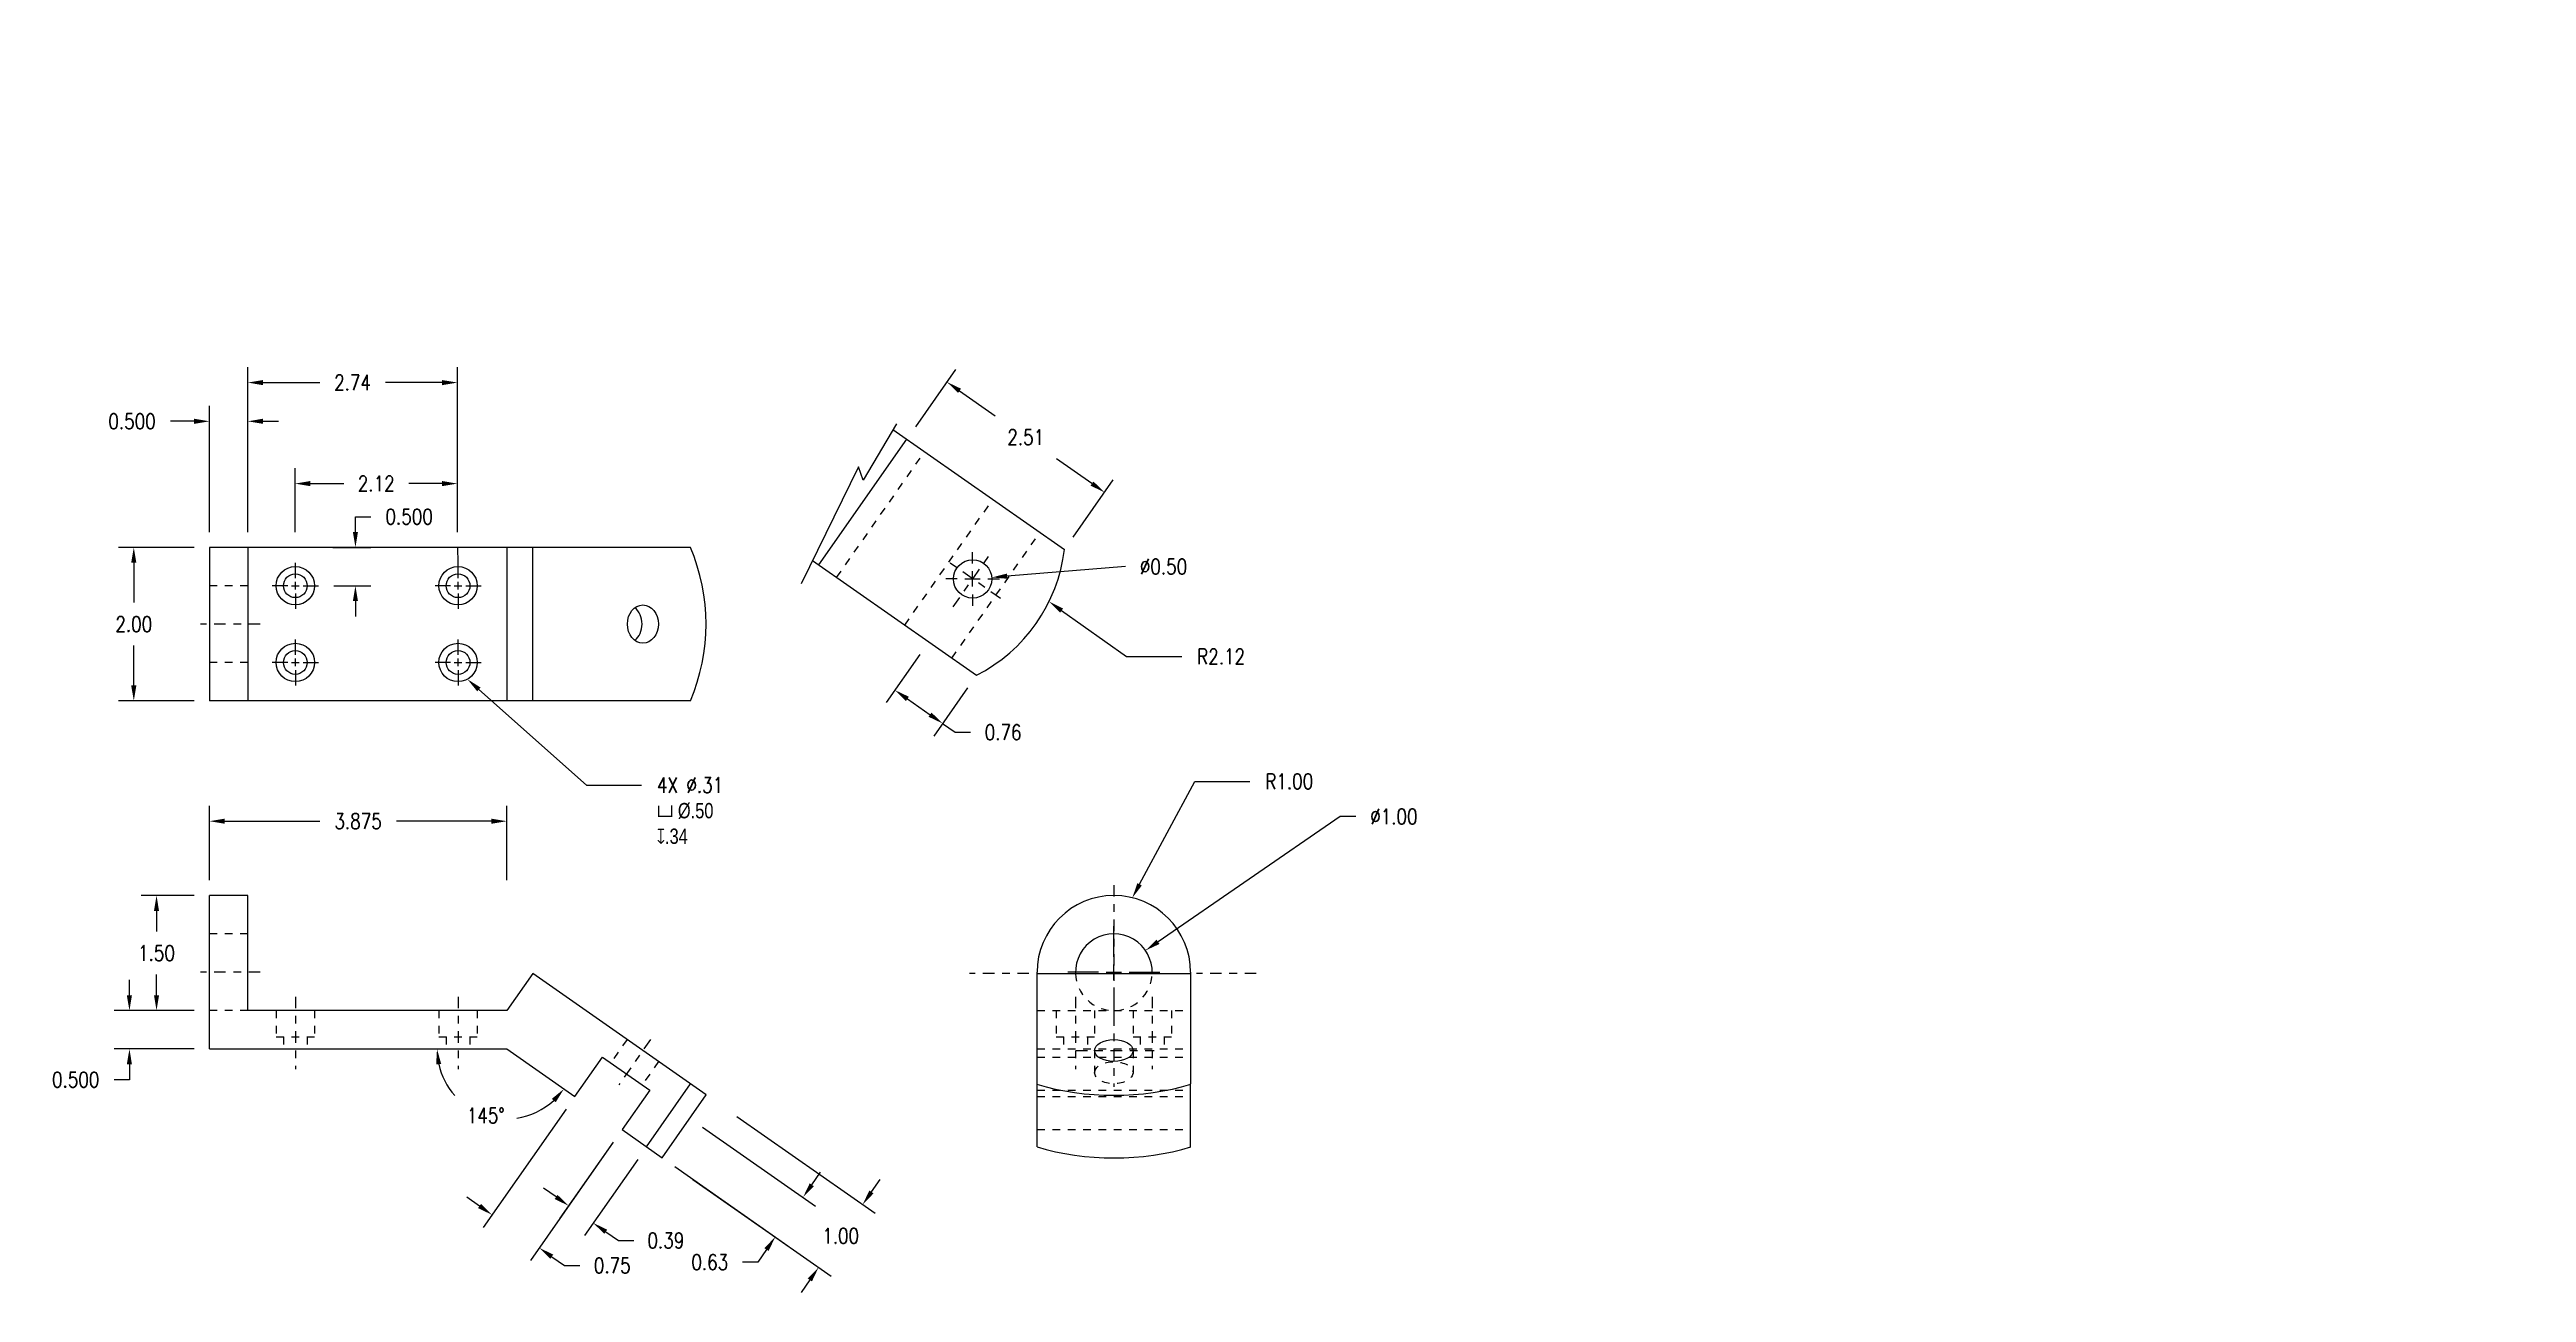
# Model space of a CAD drawing. Header units: inches. Extents: x -2.1 to 62.5, y -3.2 to 61.6.
# Drawn here: x -2.08 to 30.19, y -3.17 to 13.03 of the extents above; entities that cross this region are included whole.
import ezdxf
from ezdxf import colors
from ezdxf.entities.mleader import LeaderData, LeaderLine
from ezdxf.math import Vec2, Vec3

# ---------------------------------------------------------------- set-up
doc = ezdxf.new("R2010")
doc.units = ezdxf.units.IN
doc.header["$LTSCALE"] = 0.2
doc.header["$MEASUREMENT"] = 0
doc.linetypes.add('CENTER2', pattern=[1.125, 0.75, -0.125, 0.125, -0.125])
doc.linetypes.add('DASHED2', pattern=[0.375, 0.25, -0.125])
for name, color, linetype in [('2d', 2, 'Continuous'), ('cl', 1, 'CENTER2'), ('dimension', 3, 'Continuous'), ('hidden', 1, 'DASHED2')]:
    doc.layers.add(name, color=color, linetype=linetype)
doc.styles.add('romans', font='romans.shx', dxfattribs={"width": 0.8})
doc.dimstyles.new('Mechanical-Inches', dxfattribs={"dimscale": 0, "dimtxt": 0.1, "dimasz": 0.1, "dimexe": 0.1, "dimexo": 0.1, "dimgap": 0.09, "dimtad": 0, "dimtih": 1, "dimtoh": 1, "dimzin": 0, "dimdsep": 46, "dimtxsty": 'romans', "dimcen": -0.05, "dimadec": 0, "dimazin": 0, "dimtfac": 1, "dimtofl": 0, "dimtmove": 0, "dimatfit": 3, "dimfxl": 1, "dimfxlon": 1, "dimtolj": 1, "dimtzin": 0, "dimarcsym": 0})

# ---------------------------------------------------------------- blocks, each defined once
blk = doc.blocks.new('*D12')
at = {"layer": 'Defpoints', "color": 0, "transparency": 16777216}
for p in [(0.5, 8.181), (0, 6.538), (0.5, 6.538)]:
    blk.add_point(p, dxfattribs=at)
at = {"layer": 'dimension', "color": 0, "lineweight": -2, "transparency": 16777216}
for p, q in [((-0.2, 8.181), (-0.508, 8.181)), ((0, 6.738), (0, 8.381)), ((0.5, 6.738), (0.5, 8.381)), ((0.7, 8.181), (0.9, 8.181))]:
    blk.add_line(p, q, dxfattribs=at)
at = {"layer": 'dimension', "color": 0, "transparency": 16777216}
for points in [[(-0.2, 8.215), (-0.2, 8.148), (0, 8.181)], [(0.7, 8.215), (0.7, 8.148), (0.5, 8.181)]]:
    blk.add_solid(points, dxfattribs=at)
at = {"layer": 'dimension', "color": 0, "transparency": 16777216, "insert": (-1.008, 8.181), "char_height": 0.2, "attachment_point": 5, "style": 'romans'}
blk.add_mtext('\\A1;0.500', dxfattribs=at)
blk = doc.blocks.new('*D14')
at = {"layer": 'Defpoints', "color": 0, "transparency": 16777216}
for p in [(9.612, 8.693), (9.089, 7.947), (11.142, 6.51)]:
    blk.add_point(p, dxfattribs=at)
at = {"layer": 'dimension', "color": 0, "lineweight": -2, "transparency": 16777216}
for p, q in [((9.204, 8.111), (9.726, 8.857)), ((9.776, 8.578), (10.238, 8.254)), ((11.501, 7.37), (11.038, 7.694)), ((11.257, 6.673), (11.779, 7.419))]:
    blk.add_line(p, q, dxfattribs=at)
at = {"layer": 'dimension', "color": 0, "transparency": 16777216}
for points in [[(9.795, 8.606), (9.756, 8.551), (9.612, 8.693)], [(11.52, 7.397), (11.482, 7.343), (11.665, 7.255)]]:
    blk.add_solid(points, dxfattribs=at)
at = {"layer": 'dimension', "color": 0, "transparency": 16777216, "insert": (10.638, 7.974), "char_height": 0.2, "attachment_point": 5, "style": 'romans'}
blk.add_mtext('\\A1;2.51', dxfattribs=at)
blk = doc.blocks.new('*D15')
at = {"layer": 'Defpoints', "color": 0, "transparency": 16777216}
for p in [(10.195, 6.146), (9.697, 6.106)]:
    blk.add_point(p, dxfattribs=at)
at = {"layer": 'dimension', "color": 0, "lineweight": -2, "transparency": 16777216}
for p, q in [((9.946, 6.326), (9.946, 6.476)), ((9.946, 6.026), (9.946, 6.226)), ((11.936, 6.287), (10.395, 6.163)), ((9.746, 6.126), (9.596, 6.126)), ((9.846, 6.126), (10.046, 6.126)), ((9.946, 5.926), (9.946, 5.776)), ((10.146, 6.126), (10.296, 6.126))]:
    blk.add_line(p, q, dxfattribs=at)
at = {"layer": 'dimension', "color": 0, "transparency": 16777216}
blk.add_solid([(10.392, 6.196), (10.398, 6.129), (10.195, 6.146)], dxfattribs=at)
at = {"layer": 'dimension', "color": 0, "transparency": 16777216, "insert": (12.433, 6.287), "char_height": 0.2, "attachment_point": 5, "style": 'romans'}
blk.add_mtext('\\A1;∅0.50', dxfattribs=at)
blk = doc.blocks.new('*D16')
at = {"layer": 'Defpoints', "color": 0, "transparency": 16777216}
for p in [(9.373, 5.307), (9.995, 4.871), (9.555, 4.243)]:
    blk.add_point(p, dxfattribs=at)
at = {"layer": 'dimension', "color": 0, "lineweight": -2, "transparency": 16777216}
for p, q in [((9.258, 5.143), (8.818, 4.515)), ((9.096, 4.564), (9.391, 4.357)), ((9.881, 4.707), (9.44, 4.079)), ((9.555, 4.243), (9.719, 4.128)), ((9.719, 4.128), (9.919, 4.128))]:
    blk.add_line(p, q, dxfattribs=at)
at = {"layer": 'dimension', "color": 0, "transparency": 16777216}
for points in [[(9.115, 4.591), (9.077, 4.536), (8.932, 4.678)], [(9.41, 4.385), (9.372, 4.33), (9.555, 4.243)]]:
    blk.add_solid(points, dxfattribs=at)
at = {"layer": 'dimension', "color": 0, "transparency": 16777216, "insert": (10.343, 4.128), "char_height": 0.2, "attachment_point": 5, "style": 'romans'}
blk.add_mtext('\\A1;0.76', dxfattribs=at)
blk = doc.blocks.new('*D18')
at = {"layer": 'Defpoints', "color": 0, "transparency": 16777216}
for p in [(10.2, 6.488), (11.142, 6.51), (61.582, 6.51)]:
    blk.add_point(p, dxfattribs=at)
at = {"layer": 'dimension', "color": 0, "lineweight": -2, "transparency": 16777216}
for p, q in [((61.582, 6.71), (61.582, 6.91)), ((61.582, 6.91), (61.782, 6.91)), ((59.582, 6.51), (61.782, 6.51)), ((59.582, 6.488), (61.782, 6.488)), ((61.582, 6.288), (61.582, 6.088))]:
    blk.add_line(p, q, dxfattribs=at)
at = {"layer": 'dimension', "color": 0, "transparency": 16777216}
for points in [[(61.549, 6.71), (61.616, 6.71), (61.582, 6.51)], [(61.549, 6.288), (61.616, 6.288), (61.582, 6.488)]]:
    blk.add_solid(points, dxfattribs=at)
at = {"layer": 'dimension', "color": 0, "transparency": 16777216, "insert": (62.206, 6.91), "char_height": 0.2, "attachment_point": 5, "style": 'romans'}
blk.add_mtext('\\A1;0.02', dxfattribs=at)
blk = doc.blocks.new('*D19')
at = {"layer": 'Defpoints', "color": 0, "transparency": 16777216}
for p in [(11.142, 61.428), (10.2, 6.488), (11.142, 6.51)]:
    blk.add_point(p, dxfattribs=at)
at = {"layer": 'dimension', "color": 0, "lineweight": -2, "transparency": 16777216}
for p, q in [((10, 61.428), (9.8, 61.428)), ((10.2, 59.428), (10.2, 61.628)), ((11.142, 59.428), (11.142, 61.628)), ((11.342, 61.428), (11.542, 61.428))]:
    blk.add_line(p, q, dxfattribs=at)
at = {"layer": 'dimension', "color": 0, "transparency": 16777216}
for points in [[(10, 61.462), (10, 61.395), (10.2, 61.428)], [(11.342, 61.462), (11.342, 61.395), (11.142, 61.428)]]:
    blk.add_solid(points, dxfattribs=at)
at = {"layer": 'dimension', "color": 0, "transparency": 16777216, "insert": (10.671, 61.428), "char_height": 0.2, "attachment_point": 5, "style": 'romans'}
blk.add_mtext('\\A1;0.94', dxfattribs=at)
blk = doc.blocks.new('*D20')
at = {"layer": 'Defpoints', "color": 0, "transparency": 16777216}
for p in [(4.762, -0.621), (5.377, -1.051), (4.298, -2.592)]:
    blk.add_point(p, dxfattribs=at)
at = {"layer": 'dimension', "color": 0, "lineweight": -2, "transparency": 16777216}
for p, q in [((4.648, -0.785), (3.569, -2.326)), ((5.262, -1.215), (4.183, -2.756)), ((3.52, -2.047), (3.356, -1.932)), ((4.462, -2.707), (4.626, -2.821)), ((4.626, -2.821), (4.826, -2.821))]:
    blk.add_line(p, q, dxfattribs=at)
at = {"layer": 'dimension', "color": 0, "transparency": 16777216}
for points in [[(3.539, -2.02), (3.501, -2.074), (3.684, -2.162)], [(4.481, -2.679), (4.443, -2.734), (4.298, -2.592)]]:
    blk.add_solid(points, dxfattribs=at)
at = {"layer": 'dimension', "color": 0, "transparency": 16777216, "insert": (5.25, -2.821), "char_height": 0.2, "attachment_point": 5, "style": 'romans'}
blk.add_mtext('\\A1;0.75', dxfattribs=at)
blk = doc.blocks.new('*D21')
at = {"layer": 'Defpoints', "color": 0, "transparency": 16777216}
for p in [(5.377, -1.051), (5.696, -1.275), (5.001, -2.267)]:
    blk.add_point(p, dxfattribs=at)
at = {"layer": 'dimension', "color": 0, "lineweight": -2, "transparency": 16777216}
for p, q in [((5.262, -1.215), (4.567, -2.207)), ((5.581, -1.439), (4.887, -2.431)), ((4.518, -1.929), (4.354, -1.814)), ((5.165, -2.382), (5.329, -2.497)), ((5.329, -2.497), (5.529, -2.497))]:
    blk.add_line(p, q, dxfattribs=at)
at = {"layer": 'dimension', "color": 0, "transparency": 16777216}
for points in [[(4.537, -1.902), (4.499, -1.956), (4.682, -2.044)], [(5.184, -2.355), (5.146, -2.409), (5.001, -2.267)]]:
    blk.add_solid(points, dxfattribs=at)
at = {"layer": 'dimension', "color": 0, "transparency": 16777216, "insert": (5.949, -2.497), "char_height": 0.2, "attachment_point": 5, "style": 'romans'}
blk.add_mtext('\\A1;0.39', dxfattribs=at)
blk = doc.blocks.new('*D22')
at = {"layer": 'Defpoints', "color": 0, "transparency": 16777216}
for p in [(6.262, -0.902), (5.901, -1.418), (7.374, -2.45)]:
    blk.add_point(p, dxfattribs=at)
at = {"layer": 'dimension', "color": 0, "lineweight": -2, "transparency": 16777216}
for p, q in [((6.426, -1.017), (7.899, -2.049)), ((6.064, -1.533), (7.538, -2.565)), ((7.85, -1.77), (7.965, -1.606)), ((7.145, -2.778), (6.945, -2.778)), ((7.259, -2.614), (7.145, -2.778))]:
    blk.add_line(p, q, dxfattribs=at)
at = {"layer": 'dimension', "color": 0, "transparency": 16777216}
for points in [[(7.823, -1.751), (7.877, -1.789), (7.735, -1.934)], [(7.232, -2.595), (7.287, -2.633), (7.374, -2.45)]]:
    blk.add_solid(points, dxfattribs=at)
at = {"layer": 'dimension', "color": 0, "transparency": 16777216, "insert": (6.521, -2.778), "char_height": 0.2, "attachment_point": 5, "style": 'romans'}
blk.add_mtext('\\A1;0.63', dxfattribs=at)
blk = doc.blocks.new('*D23')
at = {"layer": 'Defpoints', "color": 0, "transparency": 16777216}
for p in [(6.474, -0.599), (5.901, -1.418), (7.939, -2.846)]:
    blk.add_point(p, dxfattribs=at)
at = {"layer": 'dimension', "color": 0, "lineweight": -2, "transparency": 16777216}
for p, q in [((6.875, -0.88), (8.677, -2.141)), ((6.301, -1.699), (8.103, -2.961)), ((8.628, -1.863), (8.742, -1.699)), ((7.825, -3.01), (7.71, -3.173))]:
    blk.add_line(p, q, dxfattribs=at)
at = {"layer": 'dimension', "color": 0, "transparency": 16777216}
for points in [[(8.6, -1.844), (8.655, -1.882), (8.513, -2.027)], [(7.797, -2.991), (7.852, -3.029), (7.939, -2.846)]]:
    blk.add_solid(points, dxfattribs=at)
at = {"layer": 'dimension', "color": 0, "transparency": 16777216, "insert": (8.226, -2.436), "char_height": 0.2, "attachment_point": 5, "style": 'romans'}
blk.add_mtext('\\A1;1.00', dxfattribs=at)
blk = doc.blocks.new('*D25')
at = {"layer": 'Defpoints', "color": 0, "transparency": 16777216}
for p in [(0, 0.5), (0, 0), (-1.042, 0)]:
    blk.add_point(p, dxfattribs=at)
at = {"layer": 'dimension', "color": 0, "lineweight": -2, "transparency": 16777216}
for p, q in [((-1.042, 0.7), (-1.042, 0.9)), ((-0.2, 0.5), (-1.242, 0.5)), ((-0.2, 0), (-1.242, 0)), ((-1.042, -0.2), (-1.042, -0.4)), ((-1.042, -0.4), (-1.242, -0.4))]:
    blk.add_line(p, q, dxfattribs=at)
at = {"layer": 'dimension', "color": 0, "transparency": 16777216}
for points in [[(-1.076, 0.7), (-1.009, 0.7), (-1.042, 0.5)], [(-1.076, -0.2), (-1.009, -0.2), (-1.042, 0)]]:
    blk.add_solid(points, dxfattribs=at)
at = {"layer": 'dimension', "color": 0, "transparency": 16777216, "insert": (-1.742, -0.4), "char_height": 0.2, "attachment_point": 5, "style": 'romans'}
blk.add_mtext('\\A1;0.500', dxfattribs=at)
blk = doc.blocks.new('*D26')
at = {"layer": 'Defpoints', "color": 0, "transparency": 16777216}
for p in [(11.786, 1), (12.197, 1.283)]:
    blk.add_point(p, dxfattribs=at)
at = {"layer": 'dimension', "color": 0, "lineweight": -2, "transparency": 16777216}
for p, q in [((14.735, 3.03), (12.362, 1.397)), ((14.939, 3.03), (14.735, 3.03)), ((11.786, 1.2), (11.786, 1.6)), ((11.586, 1), (11.186, 1)), ((11.686, 1), (11.886, 1)), ((11.786, 0.9), (11.786, 1.1)), ((11.986, 1), (12.386, 1)), ((11.786, 0.8), (11.786, 0.4))]:
    blk.add_line(p, q, dxfattribs=at)
at = {"layer": 'dimension', "color": 0, "transparency": 16777216}
blk.add_solid([(12.343, 1.424), (12.381, 1.369), (12.197, 1.283)], dxfattribs=at)
at = {"layer": 'dimension', "color": 0, "transparency": 16777216, "insert": (15.435, 3.03), "char_height": 0.2, "attachment_point": 5, "style": 'romans'}
blk.add_mtext('\\A1;%%C1.00', dxfattribs=at)
blk = doc.blocks.new('*D27')
at = {"layer": 'Defpoints', "color": 0, "transparency": 16777216}
for p in [(3.232, 7.369), (1.116, 6.538), (3.232, 6.538)]:
    blk.add_point(p, dxfattribs=at)
at = {"layer": 'dimension', "color": 0, "lineweight": -2, "transparency": 16777216}
for p, q in [((1.116, 6.738), (1.116, 7.569)), ((3.232, 6.738), (3.232, 7.569)), ((1.316, 7.369), (1.75, 7.369)), ((3.032, 7.369), (2.598, 7.369))]:
    blk.add_line(p, q, dxfattribs=at)
at = {"layer": 'dimension', "color": 0, "transparency": 16777216}
for points in [[(1.316, 7.403), (1.316, 7.336), (1.116, 7.369)], [(3.032, 7.403), (3.032, 7.336), (3.232, 7.369)]]:
    blk.add_solid(points, dxfattribs=at)
at = {"layer": 'dimension', "color": 0, "transparency": 16777216, "insert": (2.174, 7.369), "char_height": 0.2, "attachment_point": 5, "style": 'romans'}
blk.add_mtext('\\A1;2.12', dxfattribs=at)
blk = doc.blocks.new('*D28')
at = {"layer": 'Defpoints', "color": 0, "transparency": 16777216}
for p in [(1.408, 6.538, 0), (1.903, 6.538), (1.42, 6.038)]:
    blk.add_point(p, dxfattribs=at)
at = {"layer": 'dimension', "color": 0, "lineweight": -2, "transparency": 16777216}
for p, q in [((1.903, 6.738), (1.903, 6.938)), ((1.903, 6.938), (2.103, 6.938)), ((1.608, 6.538), (2.103, 6.538)), ((1.62, 6.038), (2.103, 6.038)), ((1.903, 5.838), (1.903, 5.638))]:
    blk.add_line(p, q, dxfattribs=at)
at = {"layer": 'dimension', "color": 0, "transparency": 16777216}
for points in [[(1.87, 6.738), (1.936, 6.738), (1.903, 6.538)], [(1.87, 5.838), (1.936, 5.838), (1.903, 6.038)]]:
    blk.add_solid(points, dxfattribs=at)
at = {"layer": 'dimension', "color": 0, "transparency": 16777216, "insert": (2.603, 6.938), "char_height": 0.2, "attachment_point": 5, "style": 'romans'}
blk.add_mtext('\\A1;0.500 ', dxfattribs=at)
blk = doc.blocks.new('*D29')
at = {"layer": 'Defpoints', "color": 0, "transparency": 16777216}
for p in [(3.232, 8.686), (0.5, 6.538), (3.232, 6.538, 0)]:
    blk.add_point(p, dxfattribs=at)
at = {"layer": 'dimension', "color": 0, "lineweight": -2, "transparency": 16777216}
for p, q in [((0.5, 6.738), (0.5, 8.886)), ((3.232, 6.738), (3.232, 8.886)), ((0.7, 8.686), (1.439, 8.686)), ((3.032, 8.686), (2.294, 8.686))]:
    blk.add_line(p, q, dxfattribs=at)
at = {"layer": 'dimension', "color": 0, "transparency": 16777216}
for points in [[(0.7, 8.719), (0.7, 8.652), (0.5, 8.686)], [(3.032, 8.719), (3.032, 8.652), (3.232, 8.686)]]:
    blk.add_solid(points, dxfattribs=at)
at = {"layer": 'dimension', "color": 0, "transparency": 16777216, "insert": (1.866, 8.686), "char_height": 0.2, "attachment_point": 5, "style": 'romans'}
blk.add_mtext('\\A1;2.74', dxfattribs=at)
blk = doc.blocks.new('*D30')
at = {"layer": 'Defpoints', "color": 0, "transparency": 16777216}
for p in [(0, 0), (3.875, 0), (3.875, 0), (4.762, -0.621), (3.271, -0.679)]:
    blk.add_point(p, dxfattribs=at)
at = {"layer": 'dimension', "color": 0, "lineweight": -2, "transparency": 16777216}
for start, end in [(192.633, 221.7526), (278.315, 312.367)]:
    blk.add_arc((3.875, 0), 0.909, start, end, dxfattribs=at)
at = {"layer": 'dimension', "color": 0, "transparency": 16777216}
for points in [[(2.955, -0.202), (3.021, -0.195), (2.966, 0)], [(4.462, -0.65), (4.513, -0.694), (4.62, -0.521)]]:
    blk.add_solid(points, dxfattribs=at)
at = {"layer": 'dimension', "color": 0, "transparency": 16777216, "insert": (3.602, -0.867), "char_height": 0.2, "attachment_point": 5, "style": 'romans'}
blk.add_mtext('\\A1;145°', dxfattribs=at)
blk = doc.blocks.new('*D31')
at = {"layer": 'Defpoints', "color": 0, "transparency": 16777216}
for p in [(0, 6.538), (-0.985, 4.538), (0, 4.538, 0)]:
    blk.add_point(p, dxfattribs=at)
at = {"layer": 'dimension', "color": 0, "lineweight": -2, "transparency": 16777216}
for p, q in [((-0.2, 6.538), (-1.185, 6.538)), ((-0.985, 6.338), (-0.985, 5.818)), ((-0.985, 4.738), (-0.985, 5.258)), ((-0.2, 4.538), (-1.185, 4.538))]:
    blk.add_line(p, q, dxfattribs=at)
at = {"layer": 'dimension', "color": 0, "transparency": 16777216}
for points in [[(-1.019, 6.338), (-0.952, 6.338), (-0.985, 6.538)], [(-1.019, 4.738), (-0.952, 4.738), (-0.985, 4.538)]]:
    blk.add_solid(points, dxfattribs=at)
at = {"layer": 'dimension', "color": 0, "transparency": 16777216, "insert": (-0.985, 5.538), "char_height": 0.2, "attachment_point": 5, "style": 'romans'}
blk.add_mtext('\\A1;2.00', dxfattribs=at)
blk = doc.blocks.new('*D32')
at = {"layer": 'Defpoints', "color": 0, "transparency": 16777216}
for p in [(0, 2), (-0.689, 0.5), (0, 0.5)]:
    blk.add_point(p, dxfattribs=at)
at = {"layer": 'dimension', "color": 0, "lineweight": -2, "transparency": 16777216}
for p, q in [((-0.2, 2), (-0.889, 2)), ((-0.689, 1.8), (-0.689, 1.53)), ((-0.689, 0.7), (-0.689, 0.97)), ((-0.2, 0.5), (-0.889, 0.5))]:
    blk.add_line(p, q, dxfattribs=at)
at = {"layer": 'dimension', "color": 0, "transparency": 16777216}
for points in [[(-0.722, 1.8), (-0.656, 1.8), (-0.689, 2)], [(-0.722, 0.7), (-0.656, 0.7), (-0.689, 0.5)]]:
    blk.add_solid(points, dxfattribs=at)
at = {"layer": 'dimension', "color": 0, "transparency": 16777216, "insert": (-0.689, 1.25), "char_height": 0.2, "attachment_point": 5, "style": 'romans'}
blk.add_mtext('\\A1;1.50', dxfattribs=at)
blk = doc.blocks.new('*D33')
at = {"layer": 'Defpoints', "color": 0, "transparency": 16777216}
for p in [(3.875, 2.969), (0, 2), (3.875, 2)]:
    blk.add_point(p, dxfattribs=at)
at = {"layer": 'dimension', "color": 0, "lineweight": -2, "transparency": 16777216}
for p, q in [((0, 2.2), (0, 3.169)), ((0.2, 2.969), (1.438, 2.969)), ((3.675, 2.969), (2.438, 2.969)), ((3.875, 2.2), (3.875, 3.169))]:
    blk.add_line(p, q, dxfattribs=at)
at = {"layer": 'dimension', "color": 0, "transparency": 16777216}
for points in [[(0.2, 3.002), (0.2, 2.936), (0, 2.969)], [(3.675, 3.002), (3.675, 2.936), (3.875, 2.969)]]:
    blk.add_solid(points, dxfattribs=at)
at = {"layer": 'dimension', "color": 0, "transparency": 16777216, "insert": (1.938, 2.969), "char_height": 0.2, "attachment_point": 5, "style": 'romans'}
blk.add_mtext('\\A1;3.875', dxfattribs=at)

msp = doc.modelspace()

# ---------------------------------------------------------------- linework, layer by layer
at = {"layer": '2d'}
for p, q in [((8.908, 8.074), (11.142, 6.51)), ((7.942, 6.309), (9.089, 7.947)), ((0, 6.538, 0), (0, 4.538, 0)), ((6.27, 6.538, 0), (0, 6.538, 0)), ((7.859, 6.367), (9.995, 4.871)), ((6.27, 4.538, 0), (0, 4.538, 0)), ((0, 0), (0, 2)), ((0.5, 2), (0, 2)), ((0.5, 0.5), (0.5, 2)), ((4.214, 0.984), (3.875, 0.5)), ((6.474, -0.599), (4.214, 0.984)), ((10.786, -0.456, 0), (10.786, 1, 0)), ((10.786, 0.984, 0), (12.786, 0.984, 0)), ((12.786, 1, 0), (12.786, -0.456, 0)), ((3.875, 0.5), (0.5, 0.5)), ((0, 0), (3.875, 0)), ((3.875, 0), (4.762, -0.621)), ((4.762, -0.621), (5.124, -0.105)), ((5.124, -0.105), (5.738, -0.535)), ((5.738, -0.535), (5.377, -1.051)), ((5.696, -1.275), (6.27, -0.456)), ((5.901, -1.418), (6.474, -0.599)), ((10.786, -1.275, 0), (10.786, -0.456, 0)), ((12.786, -1.275, 0), (12.786, -0.456, 0)), ((5.377, -1.051), (5.901, -1.418))]:
    msp.add_line(p, q, dxfattribs=at)
for points in [[(8.952, 8.149), (8.521, 7.416), (8.46, 7.588), (7.71, 6.062)], [(0.5, 6.538), (0.5, 4.538)], [(3.875, 6.538), (3.875, 4.538)]]:
    msp.add_lwpolyline(points, dxfattribs=at)
at = {"layer": '2d', "elevation": 0}
msp.add_lwpolyline([(4.214, 4.538), (4.214, 6.538)], dxfattribs=at)
at = {"layer": '2d'}
for centre, radius in [((1.12, 6.038), 0.25), ((1.12, 6.038), 0.155), ((3.24, 6.038), 0.25), ((3.24, 6.038), 0.155), ((9.946, 6.126), 0.25), ((1.12, 5.038), 0.25), ((1.12, 5.038), 0.155), ((3.24, 5.038), 0.25), ((3.24, 5.038), 0.155)]:
    msp.add_circle(centre, radius, dxfattribs=at)
for centre, radius, start, end in [((3.899, 5.538, 0), 2.573, 337.1265, 22.8735), ((9.038, 6.763), 2.12, 296.8554, 353.1446), ((11.786, 1), 1, 0, 180), ((11.786, 1), 0.5, 358.1258, 181.8742)]:
    msp.add_arc(centre, radius, start, end, dxfattribs=at)
for centre, major_axis, ratio in [((5.649, 5.538), (0, 0.249), 0.812423), ((11.786, -0.02), (-0.25, 0), 0.573576)]:
    msp.add_ellipse(centre, major_axis=major_axis, ratio=ratio, dxfattribs=at)
for centre, major_axis, ratio, start_param, end_param in [((5.436, 5.538), (0, 0.249), 0.812423, 3.695216, 5.729561), ((11.786, 0.616, 0), (2.12, 0), 0.575096, 4.21971, 5.204991), ((11.788, -0.201, 0), (2.12, 0), 0.575096, 4.21971, 5.204991)]:
    msp.add_ellipse(centre, major_axis=major_axis, ratio=ratio, start_param=start_param, end_param=end_param, dxfattribs=at)
at = {"layer": 'cl'}
for p, q in [((9.693, 5.764), (10.2, 6.488)), ((10.308, 5.873), (9.584, 6.38)), ((0.662, 5.538, 0), (-0.114, 5.538, 0)), ((11.786, 2.137), (11.786, 0.528)), ((0.662, 1), (-0.114, 1)), ((10.68, 0.984, 0), (9.903, 0.984, 0)), ((13.641, 0.984, 0), (12.865, 0.984, 0)), ((1.12, 0.682), (1.12, -0.262)), ((3.24, 0.682), (3.24, -0.262)), ((11.286, 0.682), (11.286, -0.262)), ((12.286, 0.682), (12.286, -0.262)), ((11.786, 0.45), (11.786, -0.494)), ((5.748, 0.123), (5.335, -0.467)), ((11.294, -0.02), (12.31, -0.02))]:
    msp.add_line(p, q, dxfattribs=at)
at = {"layer": 'dimension'}
for p, q in [((3.24, 6.338), (3.238, 6.538, 0)), ((1.12, 6.138), (1.12, 6.338)), ((3.24, 6.138), (3.24, 6.338)), ((1.02, 6.038), (0.82, 6.038)), ((1.07, 6.038), (1.17, 6.038)), ((1.12, 5.988), (1.12, 6.088)), ((1.12, 5.938), (1.12, 5.738)), ((1.22, 6.038), (1.42, 6.038)), ((3.14, 6.038), (2.94, 6.038)), ((3.19, 6.038), (3.29, 6.038)), ((3.24, 5.988), (3.24, 6.088)), ((3.24, 5.938), (3.24, 5.738)), ((3.34, 6.038), (3.54, 6.038)), ((1.12, 5.138), (1.12, 5.338)), ((3.24, 5.138), (3.24, 5.338)), ((1.02, 5.038), (0.82, 5.038)), ((1.07, 5.038), (1.17, 5.038)), ((1.12, 4.988), (1.12, 5.088)), ((1.12, 4.938), (1.12, 4.738)), ((1.22, 5.038), (1.42, 5.038)), ((3.14, 5.038), (2.94, 5.038)), ((3.19, 5.038), (3.29, 5.038)), ((3.24, 4.988), (3.24, 5.088)), ((3.24, 4.938), (3.24, 4.738)), ((3.34, 5.038), (3.54, 5.038))]:
    msp.add_line(p, q, dxfattribs=at)
at = {"layer": 'hidden'}
for p, q in [((8.174, 6.146), (9.321, 7.785)), ((9.061, 5.525), (10.209, 7.163)), ((9.676, 5.095), (10.823, 6.733)), ((0.5, 6.038, 0), (0, 6.038, 0)), ((0.5, 5.038, 0), (0, 5.038, 0)), ((0.5, 1.5), (0, 1.5)), ((0.5, 0.5), (0, 0.5)), ((0.87, 0.5), (0.87, 0.16)), ((1.37, 0.5), (1.37, 0.16)), ((2.99, 0.5), (2.99, 0.16)), ((3.49, 0.5), (3.49, 0.16)), ((10.786, 0.5), (12.786, 0.5)), ((11.036, 0.5), (11.036, 0.16)), ((11.536, 0.5), (11.536, 0.16)), ((12.036, 0.5), (12.036, 0.16)), ((12.536, 0.5), (12.536, 0.16)), ((0.87, 0.16), (1.37, 0.16)), ((0.965, 0.16), (0.965, 0)), ((1.275, 0.16), (1.275, 0)), ((2.99, 0.16), (3.49, 0.16)), ((3.085, 0.16), (3.085, 0)), ((3.395, 0.16), (3.395, 0)), ((5.442, 0.123), (5.23, -0.18)), ((10.786, 0), (12.786, 0)), ((11.036, 0.16), (11.536, 0.16)), ((11.131, 0.16), (11.131, 0)), ((11.441, 0.16), (11.441, 0)), ((12.036, 0.16), (12.536, 0.16)), ((12.131, 0.16), (12.131, 0)), ((12.441, 0.16), (12.441, 0)), ((5.852, -0.164), (5.64, -0.467)), ((10.786, -0.105), (12.786, -0.105)), ((11.536, -0.02), (11.536, -0.323)), ((12.036, -0.02), (12.036, -0.323)), ((10.786, -0.535), (12.786, -0.535)), ((10.786, -0.621), (12.786, -0.621)), ((10.786, -1.051), (12.786, -1.051))]:
    msp.add_line(p, q, dxfattribs=at)
msp.add_arc((11.786, 1), 0.5, 181.8742, 358.1258, dxfattribs=at)
msp.add_ellipse((11.786, -0.309, 0), major_axis=(-0.25, 0), ratio=0.573576, dxfattribs=at)

# ---------------------------------------------------------------- dimensions: what is measured, and where the dimension line sits
at = {"layer": 'dimension'}
for base, p1, p2, picture, middle in [((11.142, 61.428), (10.2, 6.488), (11.142, 6.51), '*D19', (10.671, 61.428)), ((3.232, 7.369), (1.116, 6.538), (3.232, 6.538), '*D27', (2.174, 7.369))]:
    dim = msp.add_linear_dim(base=base, p1=p1, p2=p2, dimstyle='Mechanical-Inches', dxfattribs=at)
    dim.commit()
    dim.dimension.update_dxf_attribs({"geometry": picture, "text_midpoint": middle})
for base, p1, p2, text, picture, middle in [((3.232, 8.686), (0.5, 6.538), (3.232, 6.538, 0), '2.74', '*D29', (1.866, 8.686)), ((3.875, 2.969), (0, 2), (3.875, 2), '3.875', '*D33', (1.938, 2.969))]:
    dim = msp.add_linear_dim(base=base, p1=p1, p2=p2, text=text, dimstyle='Mechanical-Inches', dxfattribs=at)
    dim.commit()
    dim.dimension.update_dxf_attribs({"geometry": picture, "text_midpoint": middle})
for p1, p2, distance, picture, middle in [((11.142, 6.51), (9.089, 7.947), -0.911, '*D14', (10.638, 7.974)), ((9.373, 5.307), (9.995, 4.871), -0.768, '*D16', (10.343, 4.128)), ((4.762, -0.621), (5.377, -1.051), -1.88, '*D20', (5.25, -2.821)), ((6.474, -0.599), (5.901, -1.418), 2.489, '*D23', (8.226, -2.436)), ((6.262, -0.902), (5.901, -1.418), 1.799, '*D22', (6.521, -2.778)), ((5.377, -1.051), (5.696, -1.275), -1.211, '*D21', (5.949, -2.497))]:
    dim = msp.add_aligned_dim(p1=p1, p2=p2, distance=distance, dimstyle='Mechanical-Inches', dxfattribs=at)
    dim.commit()
    dim.dimension.update_dxf_attribs({"geometry": picture, "text_midpoint": middle})
dim = msp.add_linear_dim(base=(0.5, 8.181), p1=(0, 6.538), p2=(0.5, 6.538), text='<>0', dimstyle='Mechanical-Inches', dxfattribs=at)
dim.commit()
dim.dimension.update_dxf_attribs({"geometry": '*D12', "text_midpoint": (-1.008, 8.181), "dimtype": 160})
for base, p1, p2, text, picture, middle in [((1.903, 6.538), (1.42, 6.038), (1.408, 6.538, 0), '<>0 ', '*D28', (2.603, 6.938)), ((-1.042, 0), (0, 0.5), (0, 0), '<>0', '*D25', (-1.742, -0.4))]:
    dim = msp.add_linear_dim(base=base, p1=p1, p2=p2, angle=90, text=text, dimstyle='Mechanical-Inches', dxfattribs=at)
    dim.commit()
    dim.dimension.update_dxf_attribs({"geometry": picture, "text_midpoint": middle})
for base, p1, p2, picture, middle in [((61.582, 6.51), (10.2, 6.488), (11.142, 6.51), '*D18', (62.206, 6.91)), ((-0.985, 4.538), (0, 6.538), (0, 4.538, 0), '*D31', (-0.985, 5.538)), ((-0.689, 0.5), (0, 2), (0, 0.5), '*D32', (-0.689, 1.25))]:
    dim = msp.add_linear_dim(base=base, p1=p1, p2=p2, angle=90, dimstyle='Mechanical-Inches', dxfattribs=at)
    dim.commit()
    dim.dimension.update_dxf_attribs({"geometry": picture, "text_midpoint": middle})
dim = msp.add_diameter_dim_2p(p1=(9.697, 6.106), p2=(10.195, 6.146), dimstyle='Mechanical-Inches', dxfattribs=at)
dim.commit()
dim.dimension.update_dxf_attribs({"geometry": '*D15', "text_midpoint": (11.936, 6.287), "dimtype": 163})
dim = msp.add_radius_dim(center=(11.786, 1), mpoint=(12.197, 1.283), text='%%C1.00', dimstyle='Mechanical-Inches', dxfattribs=at)
dim.commit()
dim.dimension.update_dxf_attribs({"geometry": '*D26', "text_midpoint": (15.435, 3.03), "dimtype": 164})
dim = msp.add_angular_dim_2l(base=(3.271, -0.679), line1=((3.875, 0), (4.762, -0.621)), line2=((0, 0), (3.875, 0)), dimstyle='Mechanical-Inches', dxfattribs=at)
dim.commit()
dim.dimension.update_dxf_attribs({"geometry": '*D30', "text_midpoint": (3.602, -0.867)})

# ---------------------------------------------------------------- leaders
ml = msp.add_multileader_mtext('Standard', dxfattribs=at)
ml.set_content('R2.12', color=256, style='romans')
ml.set_leader_properties()
ml.build(insert=Vec2(0, 0))
ml.multileader.update_dxf_attribs({"dogleg_length": 0.36, "arrow_head_size": 0.2, "scale": 2})
ctx = ml.context
ctx.base_point, ctx.scale, ctx.char_height, ctx.arrow_head_size, ctx.landing_gap_size, ctx.plane_origin = Vec3(12.672, 5.116), 2, 0.2, 0.2, 0.2, Vec3(10.942, 5.831)
notes = []
notes.append((ctx, [(0, (1, 1, 0), (11.952, 5.116), (1, 0), 0.72, [(0, [(10.942, 5.831)], 0, [])])]))
ctx.mtext.insert, ctx.mtext.flow_direction = Vec3(12.872, 5.216), 5
ml = msp.add_multileader_mtext('Standard', dxfattribs=at)
ml.set_content('4X %%C.31\\P{\\Fgdt|c0;v %%C.50\\Px.34}', color=256, style='romans')
ml.set_leader_properties()
ml.build(insert=Vec2(0, 0))
ml.multileader.update_dxf_attribs({"dogleg_length": 0.36, "arrow_head_size": 0.2, "scale": 2})
ctx = ml.context
ctx.base_point, ctx.scale, ctx.char_height, ctx.arrow_head_size, ctx.landing_gap_size, ctx.plane_origin = Vec3(5.632, 3.44), 2, 0.2, 0.2, 0.2, Vec3(3.362, 4.82)
notes.append((ctx, [(0, (1, 1, 0), (4.912, 3.44), (1, 0), 0.72, [(0, [(3.362, 4.82)], 0, [])])]))
ctx.mtext.insert, ctx.mtext.flow_direction = Vec3(5.832, 3.54), 5
ml = msp.add_multileader_mtext('Standard', dxfattribs=at)
ml.set_content('R1.00', color=256, style='romans')
ml.set_leader_properties()
ml.build(insert=Vec2(0, 0))
ml.multileader.update_dxf_attribs({"dogleg_length": 0.36, "arrow_head_size": 0.2, "scale": 2})
ctx = ml.context
ctx.base_point, ctx.scale, ctx.char_height, ctx.arrow_head_size, ctx.landing_gap_size, ctx.plane_origin = Vec3(13.56, 3.488), 2, 0.2, 0.2, 0.2, Vec3(12.027, 1.97)
notes.append((ctx, [(0, (1, 1, 0), (12.84, 3.488), (1, 0), 0.72, [(0, [(12.027, 1.97)], 0, [])])]))
ctx.mtext.insert, ctx.mtext.flow_direction = Vec3(13.76, 3.588), 5
for ctx, leaders in notes:
    for number, flags, end, landing, length, lines in leaders:
        leader = LeaderData()
        leader.index, (leader.has_last_leader_line, leader.has_dogleg_vector, leader.attachment_direction) = number, flags
        leader.last_leader_point, leader.dogleg_vector, leader.dogleg_length = Vec3(end), Vec3(landing), length
        for number, points, colour, breaks in lines:
            line = LeaderLine()
            line.index, line.vertices, line.color, line.breaks = number, Vec3.list(points), colors.encode_raw_color(colour), breaks
            leader.lines.append(line)
        ctx.leaders.append(leader)

doc.saveas('drawing.dxf')
